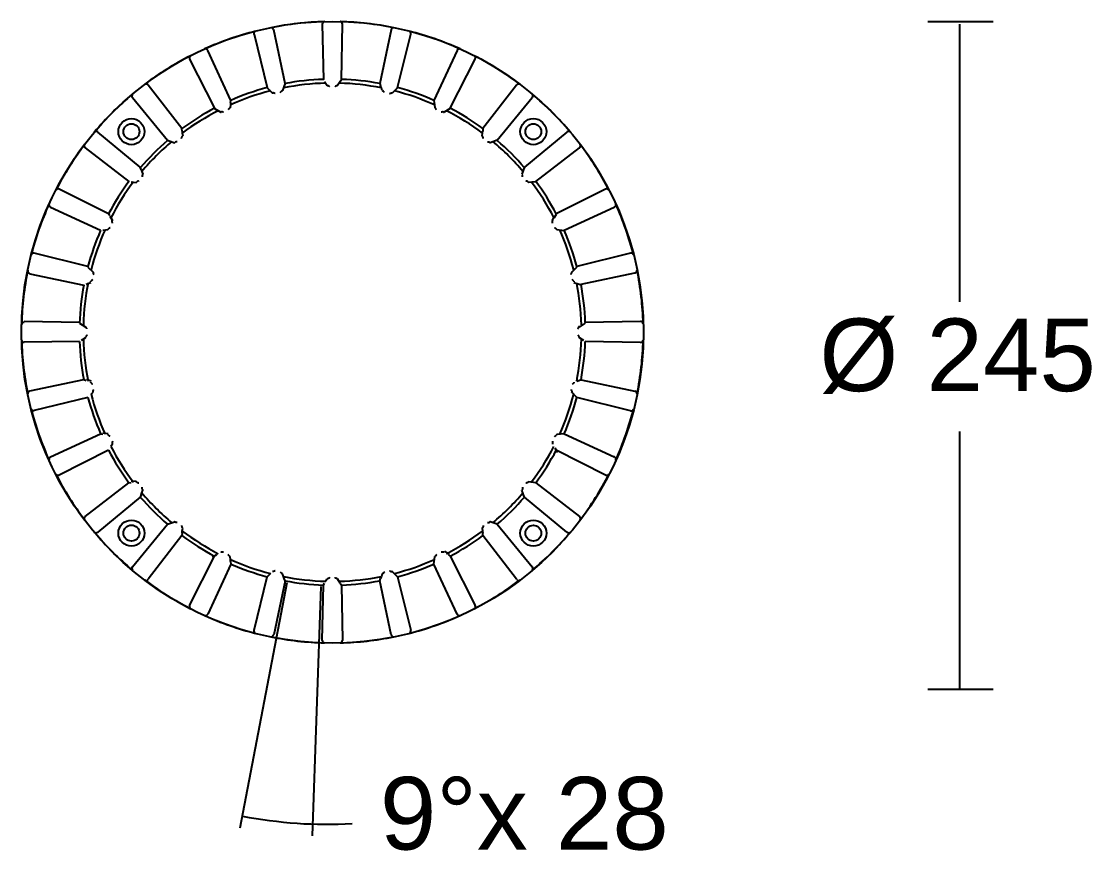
# Model space of a CAD drawing. Extents: x 30 to 163, y 59 to 282.
# Drawn here: x 59.8 to 163.3, y 202 to 282.2 of the extents above; entities that cross this region are included whole.
import ezdxf

# ---------------------------------------------------------------- set-up
doc = ezdxf.new("R2010")
doc.units = 0
doc.layers.add('LIVELLO_1', color=160, linetype='Continuous')
doc.styles.add('STD', font='txt')

# ---------------------------------------------------------------- blocks, each defined once
blk = doc.blocks.new('AI9-BLK1')
at = {"layer": 'LIVELLO_1', "color": 7}
for p, q in [((-13.38, 111.9), (-13.37, 111.89)), ((-12.27, 106.68), (-13.37, 111.89)), ((-6.72, 112.42), (-6.72, 112.43)), ((-2.01, 111.9), (-2.02, 111.89)), ((56.2, 112.66), (49.88, 112.66)), ((52.95, 112.43), (52.95, 85.56)), ((-15.27, 111.45), (-14, 106.29)), ((-1.39, 106.29), (-0.11, 111.45)), ((-0.11, 111.47), (-0.11, 111.45)), ((-19.74, 109.89), (-19.75, 109.91)), ((6.11, 109.05), (6.12, 109.07)), ((-12.27, 106.68), (-12.35, 106.46)), ((-8.45, 106.89), (-8.2, 106.48)), ((-6.93, 106.89), (-7.19, 106.48)), ((-6.93, 106.89), (-6.81, 107.08)), ((-25.52, 106.55), (-25.51, 106.54)), ((-14, 106.27), (-13.49, 105.77)), ((-12.42, 106.26), (-12.51, 106.01)), ((-12.35, 106.46), (-12.42, 106.26)), ((-2.96, 106.26), (-3.04, 106.46)), ((-2.87, 106.01), (-2.96, 106.26)), ((-1.39, 106.28), (-1.9, 105.76)), ((-27.03, 105.33), (-23.63, 101.22)), ((-17.56, 104.63), (-17.59, 104.35)), ((-17.54, 104.84), (-17.56, 104.63)), ((-17.54, 104.84), (-17.51, 105.06)), ((2.17, 104.63), (2.2, 104.35)), ((8.24, 101.22), (11.64, 105.33)), ((11.65, 105.34), (11.64, 105.33)), ((-19.1, 104.28), (-18.49, 103.9)), ((3.71, 104.28), (3.11, 103.9)), ((-30.38, 101.99), (-30.39, 102)), ((-22.23, 102.09), (-22.21, 101.89)), ((-22.21, 101.89), (-22.17, 101.61)), ((6.79, 101.61), (6.82, 101.89)), ((6.82, 101.89), (6.84, 102.09)), ((15, 102), (14.99, 101.99)), ((-23.63, 101.2), (-22.96, 100.96)), ((8.24, 101.2), (7.57, 100.96)), ((16.21, 100.47), (16.22, 100.48)), ((-26.19, 98.38), (-26.12, 98.18)), ((-26.12, 98.18), (-26.03, 97.92)), ((10.73, 98.18), (10.64, 97.92)), ((-34.13, 96.47), (-34.11, 96.46)), ((-27.14, 97.16), (-26.66, 97.1)), ((11.98, 97.19), (11.27, 97.1)), ((18.73, 96.47), (13.96, 94.07)), ((-34.96, 94.71), (-30.11, 92.49)), ((14.72, 92.49), (19.57, 94.71)), ((19.59, 94.72), (19.57, 94.71)), ((-29.23, 93.84), (-28.97, 93.42)), ((13.58, 93.47), (13.73, 93.71)), ((13.96, 94.03), (13.73, 93.66)), ((-29.4, 92.52), (-29.9, 92.47)), ((14.72, 92.44), (14.01, 92.52)), ((-36.52, 90.26), (-36.54, 90.26)), ((-31.34, 88.92), (-30.84, 88.42)), ((15.96, 88.92), (15.45, 88.42)), ((21.57, 88.36), (21.59, 88.37)), ((-31.52, 87.28), (-31.06, 87.44)), ((15.67, 87.44), (16.35, 87.21)), ((-37.5, 83.58), (-37.49, 83.58)), ((-32.15, 83.57), (-37.49, 83.67)), ((-32.15, 83.5), (-31.55, 83.12)), ((16.76, 83.5), (16.16, 83.12)), ((22.1, 83.67), (16.76, 83.57)), ((22.11, 83.67), (22.1, 83.67)), ((-37.77, 82.62), (-37.77, 82.62)), ((-31.96, 81.86), (-31.55, 82.12)), ((16.16, 82.12), (16.58, 81.85)), ((22.38, 82.62), (22.38, 82.62)), ((-37.5, 81.65), (-37.49, 81.65)), ((-32.15, 81.74), (-37.49, 81.65)), ((22.1, 81.63), (16.76, 81.73)), ((22.11, 81.63), (22.1, 81.63)), ((-31.74, 78.04), (-31.52, 77.97)), ((-31.03, 77.89), (-31.49, 78.05)), ((15.93, 77.89), (16.39, 78.06)), ((16.35, 78.03), (21.57, 76.93)), ((-31.03, 76.63), (-30.84, 76.82)), ((15.96, 76.32), (15.45, 76.82)), ((21.57, 76.93), (21.59, 76.93)), ((-31.34, 76.32), (-36.52, 75.04)), ((-36.52, 75.04), (-36.54, 75.04)), ((-29.39, 72.81), (-29.88, 72.87)), ((14.72, 72.8), (14.01, 72.72)), ((14.72, 72.8), (19.57, 70.57)), ((52.95, 73.02), (52.95, 48.19)), ((-29.12, 71.59), (-28.97, 71.82)), ((-34.97, 70.57), (-34.96, 70.58)), ((-29.35, 71.21), (-34.11, 68.81)), ((14.11, 70.98), (13.84, 71.41)), ((18.73, 68.81), (13.96, 71.21)), ((19.59, 70.56), (19.57, 70.57)), ((-34.13, 68.8), (-34.11, 68.81)), ((18.74, 68.8), (18.73, 68.81)), ((-27.37, 68.06), (-27.14, 68.08)), ((-26.66, 68.23), (-27.15, 68.17)), ((-26.12, 67.09), (-26.03, 67.35)), ((10.73, 67.09), (10.64, 67.35)), ((11.98, 68.06), (11.27, 68.14)), ((11.98, 68.06), (16.21, 64.81)), ((-26.19, 66.89), (-26.12, 67.09)), ((-23.63, 64.05), (-22.96, 64.29)), ((8.24, 64.05), (7.57, 64.29)), ((16.21, 64.81), (16.22, 64.79)), ((-30.38, 63.28), (-30.39, 63.27)), ((-27.03, 59.94), (-23.63, 64.05)), ((-22.23, 63.17), (-22.21, 63.38)), ((-22.21, 63.38), (-22.17, 63.66)), ((6.79, 63.66), (6.82, 63.38)), ((6.82, 63.38), (6.84, 63.17)), ((8.24, 64.05), (11.64, 59.93)), ((15, 63.27), (14.99, 63.28)), ((-19.28, 60.86), (-18.86, 61.12)), ((3.15, 61.43), (3.57, 61.16)), ((3.52, 61.08), (3.71, 60.97)), ((-17.51, 60.2), (-19.74, 55.36)), ((-17.56, 60.64), (-17.59, 60.91)), ((-17.54, 60.43), (-17.56, 60.64)), ((-17.54, 60.43), (-17.51, 60.2)), ((2.17, 60.64), (2.2, 60.91)), ((3.71, 60.97), (6.11, 56.2)), ((-27.04, 59.92), (-27.03, 59.94)), ((-13.69, 59.28), (-14, 58.97)), ((-12.42, 58.99), (-12.51, 59.26)), ((-2.87, 59.26), (-2.96, 58.99)), ((-1.39, 58.97), (-1.9, 59.48)), ((11.65, 59.92), (11.64, 59.93)), ((-25.52, 58.71), (-25.51, 58.72)), ((-12.09, 58.38), (-16.63, 34.64)), ((-15.27, 53.79), (-14, 58.97)), ((-12.27, 58.58), (-13.37, 53.36)), ((-12.35, 58.79), (-12.42, 58.99)), ((-12.27, 58.58), (-12.35, 58.79)), ((-8.82, 58.03), (-9.65, 33.89)), ((-8.57, 58.17), (-8.45, 58.35)), ((-8.34, 58.53), (-8.2, 58.77)), ((-6.93, 58.35), (-7.19, 58.77)), ((-6.93, 58.35), (-6.81, 58.16)), ((-6.81, 58.16), (-6.72, 52.83)), ((-2.96, 58.99), (-3.04, 58.79)), ((-1.39, 58.97), (-0.11, 53.79)), ((10.13, 58.71), (10.12, 58.72)), ((6.11, 56.2), (6.12, 56.19)), ((-19.74, 55.36), (-19.75, 55.34)), ((-15.28, 53.78), (-15.27, 53.79)), ((-13.38, 53.35), (-13.37, 53.36)), ((-6.72, 52.83), (-6.72, 52.81)), ((-2.01, 53.35), (-2.02, 53.36)), ((-0.11, 53.78), (-0.11, 53.79)), ((56.2, 48.07), (49.88, 48.07))]:
    blk.add_line(p, q, dxfattribs=at)
for points in [[(-2.02, 111.89), (-3.11, 106.68), (-3.04, 106.46)], [(-22.23, 102.09), (-22.25, 102.32), (-25.51, 106.54)], [(10.12, 106.54), (6.87, 102.32), (6.84, 102.09)], [(2.12, 105.06), (2.15, 104.84), (2.17, 104.63)], [(-26.19, 98.38), (-26.27, 98.59), (-30.38, 101.99)], [(14.99, 101.99), (10.88, 98.59), (10.8, 98.38), (10.73, 98.18)], [(-29.23, 93.88), (-29.35, 94.07), (-34.11, 96.46)], [(-36.97, 76.94), (-36.96, 76.94), (-31.74, 78.04)], [(21.15, 75.03), (21.14, 75.03), (15.96, 76.31)], [(-34.96, 70.57), (-30.11, 72.8), (-29.89, 72.77)], [(-31.61, 64.79), (-31.59, 64.81), (-27.37, 68.06)], [(-26.19, 66.89), (-26.27, 66.68), (-30.38, 63.28)], [(14.99, 63.28), (10.88, 66.68), (10.8, 66.89), (10.73, 67.09)], [(-22.23, 63.17), (-22.25, 62.95), (-25.51, 58.72)], [(10.12, 58.72), (6.87, 62.95), (6.84, 63.17)], [(-21.51, 56.19), (-21.5, 56.2), (-19.1, 60.97)], [(2.12, 60.2), (2.15, 60.43), (2.17, 60.64)], [(4.36, 55.34), (4.36, 55.36), (2.12, 60.2)], [(-8.67, 52.81), (-8.67, 52.83), (-8.57, 58.16)], [(-2.02, 53.36), (-3.11, 58.58), (-3.04, 58.79)]]:
    blk.add_lwpolyline(points, dxfattribs=at)
for centre, radius in [((-7.69, 82.62), 30.08), ((-27.13, 102.03), 1.26), ((-27.13, 102.03), 0.769), ((11.74, 102.03), 1.26), ((11.74, 102.03), 0.767), ((-27.13, 63.19), 1.26), ((11.74, 63.19), 1.26), ((-27.13, 63.19), 0.769), ((11.74, 63.19), 0.767)]:
    blk.add_circle(centre, radius, dxfattribs=at)
for points in [[(-8.45, 112.68), (-10.19, 112.63), (-11.93, 112.43), (-13.64, 112.09)], [(-13.38, 111.9), (-13.41, 112.02), (-13.52, 112.1), (-13.64, 112.09)], [(-8.45, 112.68), (-8.57, 112.66), (-8.66, 112.55), (-8.67, 112.43)], [(-1.74, 112.09), (-3.46, 112.43), (-5.19, 112.63), (-6.94, 112.68)], [(-6.72, 112.43), (-6.72, 112.55), (-6.82, 112.66), (-6.94, 112.68)], [(-1.74, 112.09), (-1.87, 112.1), (-1.98, 112.02), (-2.01, 111.9)], [(-15.12, 111.75), (-16.81, 111.32), (-18.46, 110.75), (-20.05, 110.03)], [(-0.11, 111.47), (-0.09, 111.59), (-0.15, 111.71), (-0.27, 111.76)], [(4.66, 110.03), (3.07, 110.75), (1.42, 111.32), (-0.27, 111.75)], [(-19.75, 109.91), (-19.81, 110.02), (-19.93, 110.07), (-20.05, 110.03)], [(4.66, 110.03), (4.55, 110.07), (4.42, 110.02), (4.36, 109.91)], [(-21.41, 109.38), (-22.97, 108.58), (-24.45, 107.66), (-25.84, 106.61)], [(-21.42, 109.38), (-21.52, 109.31), (-21.55, 109.18), (-21.5, 109.07)], [(10.45, 106.61), (9.06, 107.66), (7.58, 108.58), (6.03, 109.38)], [(6.12, 109.07), (6.17, 109.18), (6.13, 109.31), (6.03, 109.38)], [(-25.52, 106.55), (-25.6, 106.64), (-25.73, 106.67), (-25.84, 106.61)], [(-8.34, 106.72), (-9.71, 106.69), (-11.08, 106.53), (-12.42, 106.26)], [(-2.96, 106.26), (-4.31, 106.53), (-5.67, 106.69), (-7.04, 106.72)], [(-27.02, 105.66), (-28.36, 104.54), (-29.6, 103.31), (-30.72, 101.98)], [(-13.69, 105.98), (-15.01, 105.64), (-16.31, 105.18), (-17.56, 104.63)], [(-13.49, 105.78), (-13.47, 105.78), (-13.46, 105.78), (-13.44, 105.78)], [(-12.56, 105.98), (-12.54, 105.99), (-12.53, 105.99), (-12.51, 106)], [(-8.2, 106.49), (-8.18, 106.48), (-8.16, 106.48), (-8.14, 106.48)], [(-7.25, 106.48), (-7.22, 106.48), (-7.21, 106.48), (-7.19, 106.49)], [(-2.87, 106), (-2.86, 105.99), (-2.85, 105.99), (-2.83, 105.98)], [(-1.95, 105.78), (-1.93, 105.78), (-1.92, 105.78), (-1.9, 105.78)], [(2.17, 104.63), (0.92, 105.18), (-0.37, 105.64), (-1.7, 105.98)], [(15.33, 101.98), (14.21, 103.31), (12.97, 104.54), (11.63, 105.66)], [(11.65, 105.34), (11.72, 105.44), (11.72, 105.57), (11.64, 105.66)], [(-18.73, 104.06), (-19.95, 103.44), (-21.11, 102.71), (-22.21, 101.89)], [(-18.49, 103.92), (-18.48, 103.92), (-18.46, 103.92), (-18.44, 103.93)], [(-17.63, 104.32), (-17.62, 104.32), (-17.6, 104.34), (-17.59, 104.35)], [(2.2, 104.35), (2.22, 104.34), (2.23, 104.32), (2.24, 104.32)], [(3.06, 103.93), (3.07, 103.92), (3.09, 103.92), (3.11, 103.92)], [(6.82, 101.89), (5.72, 102.71), (4.56, 103.44), (3.34, 104.06)], [(-30.39, 102), (-30.49, 102.07), (-30.63, 102.06), (-30.72, 101.98)], [(-22.21, 101.57), (-22.19, 101.58), (-22.18, 101.59), (-22.17, 101.61)], [(6.79, 101.61), (6.79, 101.59), (6.8, 101.58), (6.82, 101.57)], [(15.33, 101.98), (15.24, 102.06), (15.1, 102.07), (15, 102)], [(-31.66, 100.8), (-32.71, 99.41), (-33.64, 97.93), (-34.44, 96.38)], [(-31.66, 100.8), (-31.72, 100.69), (-31.7, 100.55), (-31.61, 100.48)], [(-23.63, 101.17), (-24.58, 100.36), (-25.46, 99.49), (-26.27, 98.54)], [(-23.22, 101.08), (-24.27, 100.2), (-25.24, 99.23), (-26.12, 98.18)], [(-22.96, 100.99), (-22.94, 100.99), (-22.92, 101), (-22.91, 101.01)], [(7.52, 101.01), (7.54, 101), (7.55, 100.99), (7.57, 100.99)], [(10.73, 98.18), (9.85, 99.23), (8.88, 100.2), (7.83, 101.08)], [(10.88, 98.54), (10.07, 99.49), (9.19, 100.36), (8.24, 101.17)], [(16.22, 100.48), (16.31, 100.55), (16.34, 100.69), (16.28, 100.8)], [(19.05, 96.38), (18.26, 97.93), (17.33, 99.41), (16.27, 100.8)], [(-26.05, 97.87), (-26.04, 97.89), (-26.03, 97.9), (-26.03, 97.92)], [(10.64, 97.92), (10.65, 97.9), (10.65, 97.89), (10.67, 97.87)], [(-34.13, 96.47), (-34.24, 96.52), (-34.37, 96.48), (-34.44, 96.38)], [(-26.93, 97.17), (-27.76, 96.08), (-28.49, 94.92), (-29.12, 93.7)], [(-26.66, 97.14), (-26.64, 97.15), (-26.62, 97.16), (-26.61, 97.17)], [(11.22, 97.17), (11.24, 97.16), (11.25, 97.15), (11.27, 97.14)], [(13.73, 93.71), (13.1, 94.92), (12.37, 96.08), (11.54, 97.17)], [(-35.1, 95.02), (-35.81, 93.44), (-36.4, 91.79), (-36.82, 90.1)], [(19.59, 94.72), (19.7, 94.78), (19.75, 94.91), (19.71, 95.02)], [(21.44, 90.1), (21, 91.79), (20.43, 93.44), (19.71, 95.02)], [(-28.98, 93.42), (-28.97, 93.43), (-28.97, 93.45), (-28.97, 93.47)], [(13.58, 93.47), (13.58, 93.45), (13.58, 93.43), (13.59, 93.42)], [(-29.68, 92.54), (-30.24, 91.29), (-30.69, 90), (-31.03, 88.67)], [(-29.4, 92.57), (-29.39, 92.58), (-29.38, 92.59), (-29.37, 92.61)], [(13.98, 92.61), (13.99, 92.59), (14, 92.58), (14.01, 92.57)], [(15.64, 88.67), (15.3, 90), (14.85, 91.29), (14.29, 92.54)], [(-36.54, 90.26), (-36.66, 90.28), (-36.78, 90.21), (-36.82, 90.1)], [(21.44, 90.1), (21.39, 90.21), (21.27, 90.28), (21.15, 90.26)], [(-37.16, 88.63), (-37.5, 86.92), (-37.7, 85.19), (-37.75, 83.45)], [(-37.16, 88.56), (-37.17, 88.43), (-37.09, 88.32), (-36.97, 88.29)], [(-30.83, 88.42), (-30.83, 88.44), (-30.83, 88.46), (-30.84, 88.48)], [(15.45, 88.48), (15.44, 88.46), (15.44, 88.44), (15.45, 88.42)], [(21.59, 88.37), (21.7, 88.4), (21.78, 88.51), (21.77, 88.63)], [(22.36, 83.45), (22.32, 85.19), (22.12, 86.92), (21.77, 88.63)], [(-31.32, 87.41), (-31.59, 86.07), (-31.74, 84.71), (-31.78, 83.34)], [(-31.06, 87.5), (-31.05, 87.52), (-31.04, 87.53), (-31.04, 87.55)], [(15.65, 87.55), (15.65, 87.53), (15.66, 87.52), (15.67, 87.5)], [(16.39, 83.34), (16.36, 84.71), (16.2, 86.07), (15.93, 87.41)], [(-37.5, 83.58), (-37.63, 83.58), (-37.73, 83.49), (-37.75, 83.37)], [(-31.53, 83.14), (-31.53, 83.16), (-31.54, 83.18), (-31.54, 83.19)], [(16.16, 83.19), (16.15, 83.18), (16.14, 83.16), (16.14, 83.14)], [(22.36, 83.45), (22.34, 83.57), (22.24, 83.66), (22.11, 83.67)], [(-37.75, 81.87), (-37.73, 81.75), (-37.63, 81.65), (-37.5, 81.65)], [(-37.75, 81.86), (-37.7, 80.11), (-37.5, 78.37), (-37.16, 76.66)], [(-31.78, 81.98), (-31.74, 80.61), (-31.59, 79.24), (-31.32, 77.89)], [(-31.54, 82.12), (-31.54, 82.14), (-31.53, 82.15), (-31.53, 82.17)], [(15.93, 77.88), (16.2, 79.23), (16.36, 80.59), (16.39, 81.96)], [(16.14, 82.16), (16.14, 82.14), (16.15, 82.12), (16.16, 82.11)], [(21.77, 76.66), (22.12, 78.37), (22.32, 80.11), (22.36, 81.86)], [(22.11, 81.64), (22.24, 81.64), (22.34, 81.73), (22.36, 81.85)], [(-32.15, 81.74), (-32.11, 80.5), (-31.97, 79.26), (-31.74, 78.04)], [(16.35, 78.03), (16.58, 79.25), (16.72, 80.49), (16.76, 81.73)], [(-31.04, 77.76), (-31.04, 77.77), (-31.05, 77.79), (-31.06, 77.8)], [(15.67, 77.79), (15.66, 77.78), (15.65, 77.76), (15.65, 77.75)], [(-36.97, 76.94), (-37.09, 76.91), (-37.17, 76.8), (-37.16, 76.67)], [(-31.03, 76.63), (-30.69, 75.3), (-30.24, 74.01), (-29.68, 72.76)], [(14.29, 72.75), (14.85, 73.99), (15.3, 75.3), (15.64, 76.62)], [(15.45, 76.87), (15.44, 76.85), (15.44, 76.83), (15.45, 76.82)], [(21.77, 76.66), (21.78, 76.78), (21.7, 76.9), (21.59, 76.93)], [(-31.34, 76.32), (-31.02, 75.12), (-30.61, 73.94), (-30.11, 72.81)], [(14.72, 72.8), (15.22, 73.94), (15.63, 75.11), (15.96, 76.31)], [(-36.82, 75.2), (-36.78, 75.09), (-36.66, 75.02), (-36.54, 75.04)], [(-36.82, 75.19), (-36.4, 73.5), (-35.81, 71.85), (-35.1, 70.25)], [(19.71, 70.25), (20.43, 71.85), (21, 73.5), (21.44, 75.19)], [(21.15, 75.03), (21.27, 75.01), (21.39, 75.07), (21.44, 75.19)], [(-29.37, 72.68), (-29.38, 72.69), (-29.39, 72.71), (-29.4, 72.72)], [(14.01, 72.72), (14, 72.71), (13.99, 72.69), (13.98, 72.68)], [(-29.12, 71.58), (-28.49, 70.36), (-27.76, 69.2), (-26.93, 68.11)], [(-28.97, 71.81), (-28.97, 71.83), (-28.97, 71.85), (-28.98, 71.87)], [(11.54, 68.11), (12.37, 69.2), (13.1, 70.36), (13.73, 71.58)], [(13.59, 71.87), (13.58, 71.85), (13.58, 71.83), (13.58, 71.81)], [(-34.97, 70.57), (-35.08, 70.51), (-35.14, 70.38), (-35.1, 70.27)], [(-29.35, 71.21), (-28.77, 70.11), (-28.1, 69.05), (-27.37, 68.06)], [(11.98, 68.06), (12.72, 69.05), (13.38, 70.11), (13.96, 71.21)], [(19.71, 70.25), (19.75, 70.37), (19.7, 70.5), (19.59, 70.56)], [(-34.44, 68.9), (-33.64, 67.34), (-32.71, 65.86), (-31.66, 64.47)], [(-34.44, 68.9), (-34.37, 68.8), (-34.24, 68.76), (-34.13, 68.8)], [(16.27, 64.47), (17.33, 65.86), (18.26, 67.34), (19.05, 68.9)], [(18.74, 68.8), (18.85, 68.76), (18.99, 68.8), (19.05, 68.9)], [(-26.03, 67.35), (-26.03, 67.37), (-26.04, 67.39), (-26.05, 67.4)], [(11.27, 68.14), (11.25, 68.13), (11.24, 68.12), (11.22, 68.11)], [(-26.27, 66.68), (-25.46, 65.74), (-24.58, 64.86), (-23.63, 64.05)], [(-26.12, 67.09), (-25.24, 66.04), (-24.27, 65.07), (-23.22, 64.19)], [(7.83, 64.19), (8.88, 65.07), (9.85, 66.04), (10.73, 67.09)], [(8.24, 64.05), (9.19, 64.86), (10.07, 65.74), (10.88, 66.68)], [(-31.61, 64.79), (-31.7, 64.71), (-31.72, 64.58), (-31.66, 64.47)], [(7.57, 64.28), (7.55, 64.28), (7.54, 64.27), (7.52, 64.26)], [(16.28, 64.47), (16.34, 64.58), (16.31, 64.71), (16.22, 64.79)], [(-30.72, 63.29), (-29.6, 61.95), (-28.36, 60.72), (-27.02, 59.6)], [(-30.72, 63.29), (-30.63, 63.21), (-30.49, 63.2), (-30.39, 63.27)], [(-22.17, 63.66), (-22.18, 63.68), (-22.19, 63.69), (-22.21, 63.7)], [(-22.21, 63.38), (-21.11, 62.56), (-19.95, 61.83), (-18.73, 61.2)], [(3.34, 61.2), (4.56, 61.83), (5.72, 62.56), (6.82, 63.38)], [(11.63, 59.6), (12.97, 60.72), (14.21, 61.95), (15.33, 63.29)], [(15, 63.27), (15.1, 63.2), (15.24, 63.21), (15.33, 63.29)], [(-22.25, 62.95), (-21.25, 62.21), (-20.2, 61.54), (-19.1, 60.97)], [(3.71, 60.97), (4.81, 61.54), (5.87, 62.21), (6.87, 62.95)], [(3.11, 61.35), (3.09, 61.35), (3.07, 61.34), (3.06, 61.34)], [(-17.59, 60.91), (-17.6, 60.93), (-17.62, 60.94), (-17.63, 60.94)], [(-17.56, 60.64), (-16.31, 60.08), (-15.01, 59.62), (-13.69, 59.28)], [(-17.51, 60.2), (-16.37, 59.7), (-15.2, 59.29), (-14, 58.97)], [(-1.7, 59.28), (-0.37, 59.62), (0.92, 60.08), (2.17, 60.64)], [(-1.39, 58.97), (-0.19, 59.29), (0.98, 59.7), (2.12, 60.2)], [(2.24, 60.94), (2.23, 60.94), (2.22, 60.93), (2.2, 60.91)], [(-27.04, 59.92), (-27.12, 59.82), (-27.11, 59.68), (-27.02, 59.59)], [(-13.44, 59.48), (-13.46, 59.48), (-13.47, 59.48), (-13.49, 59.48)], [(-12.51, 59.26), (-12.53, 59.27), (-12.54, 59.27), (-12.56, 59.28)], [(-1.9, 59.48), (-1.92, 59.48), (-1.93, 59.48), (-1.95, 59.48)], [(11.64, 59.59), (11.72, 59.68), (11.72, 59.82), (11.65, 59.92)], [(-25.84, 58.65), (-25.73, 58.59), (-25.6, 58.61), (-25.52, 58.71)], [(-25.84, 58.66), (-24.45, 57.6), (-22.97, 56.67), (-21.41, 55.87)], [(-12.42, 58.99), (-11.08, 58.72), (-9.71, 58.57), (-8.34, 58.53)], [(-12.27, 58.58), (-11.05, 58.35), (-9.82, 58.21), (-8.57, 58.16)], [(-7.19, 58.77), (-7.21, 58.78), (-7.22, 58.78), (-7.25, 58.78)], [(-7.04, 58.53), (-5.67, 58.57), (-4.31, 58.72), (-2.96, 58.99)], [(-6.81, 58.16), (-5.57, 58.21), (-4.33, 58.35), (-3.11, 58.58)], [(6.03, 55.87), (7.58, 56.67), (9.06, 57.6), (10.45, 58.66)], [(10.13, 58.71), (10.21, 58.61), (10.35, 58.59), (10.45, 58.65)], [(-21.5, 56.18), (-21.55, 56.07), (-21.52, 55.94), (-21.42, 55.87)], [(6.03, 55.87), (6.13, 55.94), (6.17, 56.07), (6.12, 56.18)], [(-20.05, 55.22), (-19.93, 55.18), (-19.81, 55.23), (-19.75, 55.34)], [(-20.05, 55.22), (-18.46, 54.5), (-16.81, 53.92), (-15.12, 53.49)], [(-0.27, 53.49), (1.42, 53.92), (3.07, 54.5), (4.66, 55.22)], [(4.36, 55.34), (4.42, 55.23), (4.55, 55.18), (4.66, 55.22)], [(-15.28, 53.78), (-15.3, 53.66), (-15.23, 53.53), (-15.12, 53.49)], [(-13.64, 53.16), (-13.52, 53.14), (-13.41, 53.23), (-13.38, 53.35)], [(-13.64, 53.16), (-11.93, 52.81), (-10.19, 52.61), (-8.45, 52.57)], [(-8.67, 52.81), (-8.66, 52.69), (-8.57, 52.59), (-8.45, 52.57)], [(-6.94, 52.57), (-5.19, 52.61), (-3.46, 52.81), (-1.74, 53.16)], [(-6.94, 52.57), (-6.82, 52.59), (-6.72, 52.69), (-6.72, 52.81)], [(-2.01, 53.35), (-1.98, 53.23), (-1.87, 53.14), (-1.74, 53.16)], [(-0.27, 53.49), (-0.15, 53.53), (-0.09, 53.66), (-0.11, 53.78)], [(-16.39, 35.81), (-12.9, 35.14), (-9.34, 34.88), (-5.79, 35.08)]]:
    blk.add_open_spline(points, degree=3, dxfattribs=at)
for points, knots in [([(-8.67, 112.43), (-8.67, 112.43), (-8.67, 112.42), (-8.67, 112.42), (-8.67, 112.42), (-8.57, 107.09), (-8.57, 107.09), (-9.82, 107.05), (-11.05, 106.91), (-12.27, 106.68)], [0, 0, 0, 0, 1, 1, 1, 2, 2, 2, 3, 3, 3, 3]), ([(-3.11, 106.68), (-4.33, 106.91), (-5.57, 107.05), (-6.81, 107.09), (-6.81, 107.09), (-6.72, 112.42), (-6.72, 112.42)], [0, 0, 0, 0, 1, 1, 1, 2, 2, 2, 2]), ([(-15.12, 111.76), (-15.23, 111.71), (-15.3, 111.59), (-15.28, 111.47), (-15.28, 111.47), (-15.27, 111.45), (-15.27, 111.45)], [0, 0, 0, 0, 1, 1, 1, 2, 2, 2, 2]), ([(-14, 106.29), (-15.2, 105.97), (-16.37, 105.56), (-17.51, 105.06), (-17.51, 105.06), (-19.74, 109.89), (-19.74, 109.89)], [0, 0, 0, 0, 1, 1, 1, 2, 2, 2, 2]), ([(4.36, 109.91), (4.36, 109.91), (4.36, 109.89), (4.36, 109.89), (4.36, 109.89), (2.12, 105.06), (2.12, 105.06), (0.98, 105.56), (-0.19, 105.97), (-1.39, 106.29)], [0, 0, 0, 0, 1, 1, 1, 2, 2, 2, 3, 3, 3, 3]), ([(-21.51, 109.07), (-21.51, 109.07), (-21.5, 109.05), (-21.5, 109.05), (-21.5, 109.05), (-19.1, 104.3), (-19.1, 104.3), (-20.2, 103.72), (-21.25, 103.06), (-22.25, 102.32)], [0, 0, 0, 0, 1, 1, 1, 2, 2, 2, 3, 3, 3, 3]), ([(6.87, 102.32), (5.87, 103.06), (4.81, 103.72), (3.71, 104.3), (3.71, 104.3), (6.11, 109.05), (6.11, 109.05)], [0, 0, 0, 0, 1, 1, 1, 2, 2, 2, 2]), ([(10.45, 106.61), (10.35, 106.67), (10.21, 106.64), (10.13, 106.55), (10.13, 106.55), (10.12, 106.54), (10.12, 106.54)], [0, 0, 0, 0, 1, 1, 1, 2, 2, 2, 2]), ([(-27.02, 105.66), (-27.11, 105.57), (-27.12, 105.44), (-27.04, 105.34), (-27.04, 105.34), (-27.03, 105.33), (-27.03, 105.33)], [0, 0, 0, 0, 1, 1, 1, 2, 2, 2, 2]), ([(-13.22, 105.72), (-13.24, 105.73), (-13.27, 105.74), (-13.29, 105.75), (-13.32, 105.76), (-13.34, 105.77), (-13.36, 105.77), (-13.39, 105.78), (-13.41, 105.78), (-13.44, 105.78)], [0, 0, 0, 0, 1, 1, 1, 2, 2, 2, 3, 3, 3, 3]), ([(-12.73, 105.83), (-12.71, 105.85), (-12.7, 105.87), (-12.68, 105.89), (-12.66, 105.91), (-12.64, 105.92), (-12.62, 105.94), (-12.6, 105.96), (-12.58, 105.97), (-12.56, 105.98)], [0, 0, 0, 0, 1, 1, 1, 2, 2, 2, 3, 3, 3, 3]), ([(-7.95, 106.37), (-7.97, 106.38), (-7.99, 106.4), (-8.01, 106.41), (-8.03, 106.43), (-8.05, 106.44), (-8.07, 106.45), (-8.1, 106.46), (-8.12, 106.47), (-8.14, 106.48)], [0, 0, 0, 0, 1, 1, 1, 2, 2, 2, 3, 3, 3, 3]), ([(-7.25, 106.48), (-7.27, 106.47), (-7.29, 106.46), (-7.31, 106.45), (-7.34, 106.44), (-7.36, 106.43), (-7.38, 106.41), (-7.4, 106.4), (-7.42, 106.38), (-7.44, 106.37)], [0, 0, 0, 0, 1, 1, 1, 2, 2, 2, 3, 3, 3, 3]), ([(-2.66, 105.83), (-2.68, 105.85), (-2.69, 105.87), (-2.71, 105.89), (-2.73, 105.91), (-2.75, 105.92), (-2.76, 105.94), (-2.78, 105.96), (-2.8, 105.97), (-2.83, 105.98)], [0, 0, 0, 0, 1, 1, 1, 2, 2, 2, 3, 3, 3, 3]), ([(-2.17, 105.72), (-2.15, 105.73), (-2.12, 105.74), (-2.1, 105.75), (-2.07, 105.76), (-2.05, 105.77), (-2.02, 105.77), (-2, 105.78), (-1.97, 105.78), (-1.95, 105.78)], [0, 0, 0, 0, 1, 1, 1, 2, 2, 2, 3, 3, 3, 3]), ([(-18.22, 103.92), (-18.24, 103.92), (-18.27, 103.93), (-18.29, 103.93), (-18.32, 103.93), (-18.34, 103.94), (-18.37, 103.94), (-18.39, 103.94), (-18.42, 103.94), (-18.44, 103.93)], [0, 0, 0, 0, 1, 1, 1, 2, 2, 2, 3, 3, 3, 3]), ([(-17.63, 104.32), (-17.65, 104.3), (-17.67, 104.28), (-17.68, 104.26), (-17.7, 104.24), (-17.72, 104.22), (-17.73, 104.2), (-17.74, 104.18), (-17.75, 104.16), (-17.76, 104.14)], [0, 0, 0, 0, 1, 1, 1, 2, 2, 2, 3, 3, 3, 3]), ([(2.37, 104.14), (2.36, 104.16), (2.35, 104.18), (2.34, 104.2), (2.33, 104.22), (2.31, 104.24), (2.3, 104.26), (2.28, 104.28), (2.27, 104.3), (2.24, 104.32)], [0, 0, 0, 0, 1, 1, 1, 2, 2, 2, 3, 3, 3, 3]), ([(3.05, 103.93), (3.03, 103.94), (3, 103.94), (2.98, 103.94), (2.95, 103.94), (2.93, 103.93), (2.91, 103.93), (2.88, 103.93), (2.85, 103.92), (2.83, 103.92)], [0, 0, 0, 0, 1, 1, 1, 2, 2, 2, 3, 3, 3, 3]), ([(-22.29, 101.36), (-22.29, 101.39), (-22.28, 101.41), (-22.27, 101.43), (-22.26, 101.46), (-22.26, 101.48), (-22.24, 101.5), (-22.23, 101.53), (-22.22, 101.55), (-22.21, 101.57)], [0, 0, 0, 0, 1, 1, 1, 2, 2, 2, 3, 3, 3, 3]), ([(6.9, 101.36), (6.9, 101.39), (6.89, 101.41), (6.89, 101.43), (6.88, 101.46), (6.87, 101.48), (6.86, 101.5), (6.85, 101.53), (6.83, 101.55), (6.82, 101.57)], [0, 0, 0, 0, 1, 1, 1, 2, 2, 2, 3, 3, 3, 3]), ([(-31.61, 100.47), (-31.61, 100.47), (-31.59, 100.47), (-31.59, 100.47), (-31.59, 100.47), (-27.37, 97.22), (-27.37, 97.22), (-28.1, 96.22), (-28.77, 95.17), (-29.35, 94.07)], [0, 0, 0, 0, 1, 1, 1, 2, 2, 2, 3, 3, 3, 3]), ([(-22.69, 101.05), (-22.71, 101.05), (-22.74, 101.04), (-22.76, 101.04), (-22.79, 101.04), (-22.81, 101.04), (-22.84, 101.03), (-22.86, 101.03), (-22.89, 101.02), (-22.91, 101.01)], [0, 0, 0, 0, 1, 1, 1, 2, 2, 2, 3, 3, 3, 3]), ([(7.3, 101.05), (7.33, 101.05), (7.35, 101.04), (7.38, 101.04), (7.4, 101.04), (7.43, 101.04), (7.45, 101.03), (7.47, 101.03), (7.5, 101.02), (7.52, 101.01)], [0, 0, 0, 0, 1, 1, 1, 2, 2, 2, 3, 3, 3, 3]), ([(13.96, 94.07), (13.38, 95.17), (12.72, 96.22), (11.98, 97.22), (11.98, 97.22), (16.21, 100.47), (16.21, 100.47)], [0, 0, 0, 0, 1, 1, 1, 2, 2, 2, 2]), ([(-26.05, 97.87), (-26.06, 97.85), (-26.07, 97.83), (-26.08, 97.8), (-26.08, 97.78), (-26.08, 97.75), (-26.09, 97.73), (-26.09, 97.7), (-26.09, 97.68), (-26.09, 97.65)], [0, 0, 0, 0, 1, 1, 1, 2, 2, 2, 3, 3, 3, 3]), ([(10.7, 97.65), (10.7, 97.68), (10.7, 97.7), (10.7, 97.73), (10.7, 97.75), (10.69, 97.78), (10.69, 97.8), (10.68, 97.83), (10.68, 97.85), (10.67, 97.87)], [0, 0, 0, 0, 1, 1, 1, 2, 2, 2, 3, 3, 3, 3]), ([(-26.41, 97.26), (-26.43, 97.25), (-26.45, 97.25), (-26.48, 97.24), (-26.5, 97.23), (-26.53, 97.22), (-26.55, 97.21), (-26.57, 97.2), (-26.59, 97.19), (-26.61, 97.17)], [0, 0, 0, 0, 1, 1, 1, 2, 2, 2, 3, 3, 3, 3]), ([(11.22, 97.17), (11.21, 97.19), (11.18, 97.2), (11.16, 97.21), (11.14, 97.22), (11.12, 97.23), (11.09, 97.24), (11.07, 97.25), (11.04, 97.25), (11.02, 97.26)], [0, 0, 0, 0, 1, 1, 1, 2, 2, 2, 3, 3, 3, 3]), ([(19.05, 96.38), (18.99, 96.48), (18.85, 96.52), (18.74, 96.47), (18.74, 96.47), (18.73, 96.47), (18.73, 96.47)], [0, 0, 0, 0, 1, 1, 1, 2, 2, 2, 2]), ([(-35.1, 95.02), (-35.14, 94.91), (-35.08, 94.78), (-34.97, 94.72), (-34.97, 94.72), (-34.96, 94.71), (-34.96, 94.71)], [0, 0, 0, 0, 1, 1, 1, 2, 2, 2, 2]), ([(-28.96, 93.19), (-28.97, 93.22), (-28.97, 93.24), (-28.98, 93.27), (-28.98, 93.29), (-28.99, 93.32), (-28.99, 93.34), (-28.99, 93.37), (-28.99, 93.39), (-28.98, 93.42)], [0, 0, 0, 0, 1, 1, 1, 2, 2, 2, 3, 3, 3, 3]), ([(13.58, 93.19), (13.58, 93.22), (13.59, 93.24), (13.59, 93.27), (13.59, 93.29), (13.6, 93.32), (13.6, 93.34), (13.6, 93.37), (13.59, 93.39), (13.59, 93.42)], [0, 0, 0, 0, 1, 1, 1, 2, 2, 2, 3, 3, 3, 3]), ([(-30.11, 92.49), (-30.61, 91.35), (-31.02, 90.18), (-31.34, 88.98), (-31.34, 88.98), (-36.52, 90.26), (-36.52, 90.26)], [0, 0, 0, 0, 1, 1, 1, 2, 2, 2, 2]), ([(-29.18, 92.74), (-29.21, 92.73), (-29.23, 92.72), (-29.25, 92.7), (-29.27, 92.69), (-29.29, 92.68), (-29.31, 92.66), (-29.33, 92.65), (-29.35, 92.63), (-29.37, 92.61)], [0, 0, 0, 0, 1, 1, 1, 2, 2, 2, 3, 3, 3, 3]), ([(13.8, 92.74), (13.82, 92.73), (13.84, 92.72), (13.86, 92.7), (13.88, 92.69), (13.91, 92.68), (13.93, 92.66), (13.95, 92.65), (13.97, 92.63), (13.98, 92.61)], [0, 0, 0, 0, 1, 1, 1, 2, 2, 2, 3, 3, 3, 3]), ([(21.15, 90.26), (21.15, 90.26), (21.14, 90.26), (21.14, 90.26), (21.14, 90.26), (15.96, 88.98), (15.96, 88.98), (15.63, 90.18), (15.22, 91.35), (14.72, 92.49)], [0, 0, 0, 0, 1, 1, 1, 2, 2, 2, 3, 3, 3, 3]), ([(-36.97, 88.29), (-36.97, 88.29), (-36.96, 88.29), (-36.96, 88.29), (-36.96, 88.29), (-31.74, 87.19), (-31.74, 87.19), (-31.97, 85.97), (-32.11, 84.73), (-32.15, 83.49)], [0, 0, 0, 0, 1, 1, 1, 2, 2, 2, 3, 3, 3, 3]), ([(-30.83, 88.42), (-30.84, 88.4), (-30.83, 88.37), (-30.83, 88.35), (-30.82, 88.32), (-30.81, 88.3), (-30.8, 88.28), (-30.8, 88.25), (-30.79, 88.23), (-30.77, 88.21)], [0, 0, 0, 0, 1, 1, 1, 2, 2, 2, 3, 3, 3, 3]), ([(15.39, 88.21), (15.4, 88.23), (15.41, 88.25), (15.41, 88.28), (15.43, 88.3), (15.43, 88.32), (15.44, 88.35), (15.45, 88.37), (15.45, 88.4), (15.45, 88.42)], [0, 0, 0, 0, 1, 1, 1, 2, 2, 2, 3, 3, 3, 3]), ([(16.76, 83.57), (16.72, 84.81), (16.58, 86.05), (16.35, 87.27), (16.35, 87.27), (21.57, 88.36), (21.57, 88.36)], [0, 0, 0, 0, 1, 1, 1, 2, 2, 2, 2]), ([(-30.89, 87.72), (-30.91, 87.7), (-30.93, 87.69), (-30.94, 87.66), (-30.96, 87.65), (-30.98, 87.63), (-31, 87.61), (-31.01, 87.6), (-31.03, 87.57), (-31.03, 87.55)], [0, 0, 0, 0, 1, 1, 1, 2, 2, 2, 3, 3, 3, 3]), ([(15.65, 87.55), (15.64, 87.57), (15.62, 87.6), (15.61, 87.61), (15.59, 87.63), (15.57, 87.65), (15.55, 87.67), (15.54, 87.69), (15.52, 87.7), (15.5, 87.72)], [0, 0, 0, 0, 1, 1, 1, 2, 2, 2, 3, 3, 3, 3]), ([(-31.43, 82.94), (-31.44, 82.97), (-31.46, 82.99), (-31.47, 83.01), (-31.48, 83.03), (-31.5, 83.05), (-31.51, 83.07), (-31.52, 83.1), (-31.53, 83.12), (-31.53, 83.14)], [0, 0, 0, 0, 1, 1, 1, 2, 2, 2, 3, 3, 3, 3]), ([(16.04, 82.94), (16.05, 82.97), (16.07, 82.99), (16.08, 83.01), (16.1, 83.03), (16.11, 83.05), (16.12, 83.07), (16.13, 83.1), (16.14, 83.12), (16.14, 83.14)], [0, 0, 0, 0, 1, 1, 1, 2, 2, 2, 3, 3, 3, 3]), ([(-31.43, 82.37), (-31.44, 82.35), (-31.46, 82.33), (-31.47, 82.31), (-31.48, 82.29), (-31.5, 82.27), (-31.51, 82.24), (-31.52, 82.22), (-31.53, 82.2), (-31.53, 82.17)], [0, 0, 0, 0, 1, 1, 1, 2, 2, 2, 3, 3, 3, 3]), ([(16.04, 82.36), (16.05, 82.34), (16.07, 82.32), (16.08, 82.3), (16.1, 82.28), (16.11, 82.25), (16.12, 82.23), (16.13, 82.21), (16.14, 82.19), (16.14, 82.16)], [0, 0, 0, 0, 1, 1, 1, 2, 2, 2, 3, 3, 3, 3]), ([(-30.89, 77.59), (-30.91, 77.6), (-30.93, 77.62), (-30.94, 77.64), (-30.96, 77.66), (-30.98, 77.67), (-31, 77.69), (-31.01, 77.71), (-31.03, 77.73), (-31.03, 77.76)], [0, 0, 0, 0, 1, 1, 1, 2, 2, 2, 3, 3, 3, 3]), ([(15.65, 77.75), (15.64, 77.72), (15.62, 77.7), (15.61, 77.68), (15.59, 77.66), (15.57, 77.65), (15.55, 77.63), (15.54, 77.61), (15.52, 77.59), (15.5, 77.58)], [0, 0, 0, 0, 1, 1, 1, 2, 2, 2, 3, 3, 3, 3]), ([(-30.84, 76.82), (-30.83, 76.85), (-30.83, 76.86), (-30.83, 76.88), (-30.84, 76.9), (-30.83, 76.93), (-30.83, 76.96), (-30.82, 76.98), (-30.81, 77), (-30.8, 77.02), (-30.8, 77.05), (-30.79, 77.08), (-30.77, 77.09)], [0, 0, 0, 0, 1, 1, 1, 2, 2, 2, 3, 3, 3, 4, 4, 4, 4]), ([(15.39, 77.08), (15.4, 77.06), (15.41, 77.04), (15.41, 77.02), (15.43, 76.99), (15.43, 76.97), (15.44, 76.94), (15.45, 76.92), (15.45, 76.9), (15.45, 76.87)], [0, 0, 0, 0, 1, 1, 1, 2, 2, 2, 3, 3, 3, 3]), ([(-29.18, 72.55), (-29.21, 72.56), (-29.23, 72.57), (-29.25, 72.58), (-29.27, 72.59), (-29.29, 72.61), (-29.31, 72.62), (-29.33, 72.64), (-29.35, 72.66), (-29.37, 72.68)], [0, 0, 0, 0, 1, 1, 1, 2, 2, 2, 3, 3, 3, 3]), ([(13.8, 72.55), (13.82, 72.56), (13.84, 72.57), (13.86, 72.58), (13.88, 72.59), (13.91, 72.61), (13.93, 72.62), (13.95, 72.64), (13.97, 72.66), (13.98, 72.68)], [0, 0, 0, 0, 1, 1, 1, 2, 2, 2, 3, 3, 3, 3]), ([(-28.96, 72.09), (-28.97, 72.06), (-28.97, 72.04), (-28.98, 72.01), (-28.98, 71.99), (-28.99, 71.97), (-28.99, 71.94), (-28.99, 71.91), (-28.99, 71.89), (-28.98, 71.87)], [0, 0, 0, 0, 1, 1, 1, 2, 2, 2, 3, 3, 3, 3]), ([(13.58, 72.09), (13.58, 72.06), (13.59, 72.04), (13.59, 72.01), (13.59, 71.99), (13.6, 71.97), (13.6, 71.94), (13.6, 71.91), (13.59, 71.89), (13.59, 71.87)], [0, 0, 0, 0, 1, 1, 1, 2, 2, 2, 3, 3, 3, 3]), ([(-26.41, 68.02), (-26.43, 68.02), (-26.45, 68.03), (-26.48, 68.04), (-26.5, 68.05), (-26.53, 68.05), (-26.55, 68.06), (-26.57, 68.08), (-26.59, 68.08), (-26.61, 68.11), (-26.62, 68.12), (-26.64, 68.13), (-26.66, 68.14)], [0, 0, 0, 0, 1, 1, 1, 2, 2, 2, 3, 3, 3, 4, 4, 4, 4]), ([(-26.05, 67.4), (-26.06, 67.42), (-26.07, 67.45), (-26.08, 67.47), (-26.08, 67.5), (-26.08, 67.52), (-26.09, 67.55), (-26.09, 67.57), (-26.09, 67.6), (-26.09, 67.62)], [0, 0, 0, 0, 1, 1, 1, 2, 2, 2, 3, 3, 3, 3]), ([(10.7, 67.62), (10.7, 67.6), (10.7, 67.57), (10.7, 67.55), (10.7, 67.52), (10.69, 67.5), (10.69, 67.47), (10.68, 67.45), (10.68, 67.42), (10.67, 67.4), (10.65, 67.39), (10.65, 67.37), (10.64, 67.35)], [0, 0, 0, 0, 1, 1, 1, 2, 2, 2, 3, 3, 3, 4, 4, 4, 4]), ([(11.22, 68.11), (11.21, 68.08), (11.18, 68.08), (11.16, 68.06), (11.14, 68.05), (11.12, 68.05), (11.09, 68.04), (11.07, 68.03), (11.04, 68.02), (11.02, 68.02)], [0, 0, 0, 0, 1, 1, 1, 2, 2, 2, 3, 3, 3, 3]), ([(-22.69, 64.22), (-22.71, 64.22), (-22.74, 64.22), (-22.76, 64.22), (-22.79, 64.23), (-22.81, 64.23), (-22.84, 64.23), (-22.86, 64.24), (-22.89, 64.25), (-22.91, 64.26), (-22.92, 64.27), (-22.94, 64.28), (-22.96, 64.28)], [0, 0, 0, 0, 1, 1, 1, 2, 2, 2, 3, 3, 3, 4, 4, 4, 4]), ([(7.3, 64.22), (7.33, 64.22), (7.35, 64.22), (7.38, 64.22), (7.4, 64.23), (7.43, 64.23), (7.45, 64.23), (7.47, 64.24), (7.5, 64.25), (7.52, 64.26)], [0, 0, 0, 0, 1, 1, 1, 2, 2, 2, 3, 3, 3, 3]), ([(-22.29, 63.91), (-22.29, 63.88), (-22.28, 63.86), (-22.27, 63.83), (-22.26, 63.81), (-22.26, 63.79), (-22.24, 63.76), (-22.23, 63.74), (-22.22, 63.72), (-22.21, 63.7)], [0, 0, 0, 0, 1, 1, 1, 2, 2, 2, 3, 3, 3, 3]), ([(6.9, 63.91), (6.9, 63.88), (6.89, 63.86), (6.89, 63.83), (6.88, 63.81), (6.87, 63.79), (6.86, 63.76), (6.85, 63.74), (6.83, 63.72), (6.82, 63.7), (6.8, 63.69), (6.79, 63.68), (6.79, 63.66)], [0, 0, 0, 0, 1, 1, 1, 2, 2, 2, 3, 3, 3, 4, 4, 4, 4]), ([(-18.22, 61.35), (-18.24, 61.34), (-18.27, 61.34), (-18.29, 61.33), (-18.32, 61.33), (-18.34, 61.33), (-18.37, 61.33), (-18.39, 61.33), (-18.42, 61.33), (-18.44, 61.34), (-18.46, 61.34), (-18.48, 61.35), (-18.49, 61.35)], [0, 0, 0, 0, 1, 1, 1, 2, 2, 2, 3, 3, 3, 4, 4, 4, 4]), ([(-17.63, 60.95), (-17.65, 60.96), (-17.67, 60.98), (-17.68, 61), (-17.7, 61.02), (-17.72, 61.04), (-17.73, 61.06), (-17.74, 61.08), (-17.75, 61.1), (-17.76, 61.13)], [0, 0, 0, 0, 1, 1, 1, 2, 2, 2, 3, 3, 3, 3]), ([(2.37, 61.13), (2.36, 61.1), (2.35, 61.08), (2.34, 61.06), (2.33, 61.04), (2.31, 61.02), (2.3, 61), (2.28, 60.98), (2.27, 60.96), (2.24, 60.95)], [0, 0, 0, 0, 1, 1, 1, 2, 2, 2, 3, 3, 3, 3]), ([(3.05, 61.34), (3.03, 61.33), (3, 61.33), (2.98, 61.33), (2.95, 61.33), (2.93, 61.33), (2.91, 61.33), (2.88, 61.34), (2.85, 61.34), (2.83, 61.35)], [0, 0, 0, 0, 1, 1, 1, 2, 2, 2, 3, 3, 3, 3]), ([(-13.22, 59.54), (-13.24, 59.53), (-13.27, 59.52), (-13.29, 59.51), (-13.32, 59.5), (-13.34, 59.49), (-13.36, 59.49), (-13.39, 59.48), (-13.41, 59.48), (-13.44, 59.48)], [0, 0, 0, 0, 1, 1, 1, 2, 2, 2, 3, 3, 3, 3]), ([(-12.73, 59.43), (-12.71, 59.41), (-12.7, 59.39), (-12.68, 59.37), (-12.66, 59.35), (-12.64, 59.33), (-12.62, 59.32), (-12.6, 59.3), (-12.58, 59.29), (-12.56, 59.28)], [0, 0, 0, 0, 1, 1, 1, 2, 2, 2, 3, 3, 3, 3]), ([(-2.66, 59.43), (-2.68, 59.41), (-2.69, 59.39), (-2.71, 59.37), (-2.73, 59.35), (-2.75, 59.33), (-2.76, 59.32), (-2.78, 59.3), (-2.8, 59.29), (-2.83, 59.28), (-2.85, 59.27), (-2.86, 59.27), (-2.87, 59.26)], [0, 0, 0, 0, 1, 1, 1, 2, 2, 2, 3, 3, 3, 4, 4, 4, 4]), ([(-2.17, 59.54), (-2.15, 59.53), (-2.12, 59.52), (-2.1, 59.51), (-2.07, 59.5), (-2.05, 59.49), (-2.02, 59.49), (-2, 59.48), (-1.97, 59.48), (-1.95, 59.48)], [0, 0, 0, 0, 1, 1, 1, 2, 2, 2, 3, 3, 3, 3]), ([(-7.95, 58.89), (-7.97, 58.87), (-7.99, 58.86), (-8.01, 58.84), (-8.03, 58.83), (-8.05, 58.82), (-8.07, 58.81), (-8.1, 58.79), (-8.12, 58.79), (-8.14, 58.78), (-8.16, 58.78), (-8.18, 58.78), (-8.2, 58.77)], [0, 0, 0, 0, 1, 1, 1, 2, 2, 2, 3, 3, 3, 4, 4, 4, 4]), ([(-7.25, 58.78), (-7.27, 58.79), (-7.29, 58.79), (-7.31, 58.81), (-7.34, 58.82), (-7.36, 58.83), (-7.38, 58.84), (-7.4, 58.86), (-7.42, 58.87), (-7.44, 58.89)], [0, 0, 0, 0, 1, 1, 1, 2, 2, 2, 3, 3, 3, 3])]:
    blk.add_open_spline(points, degree=3, knots=knots, dxfattribs=at)
at = {"layer": 'LIVELLO_1', "color": 7, "char_height": 7.0276, "attachment_point": 1, "style": 'STD'}
for s, insert in [('\\fArial|b0|i0;\\H7.0276;\\C7;Ø 245', (39.4, 83.95)), ('\\fArial|b0|i0;\\H7.0276;\\C7;9°x 28', (-3.1, 39.6))]:
    blk.add_mtext(s, dxfattribs=dict(at, insert=insert))

msp = doc.modelspace()

# ---------------------------------------------------------------- block references
at = {"layer": 'LIVELLO_1', "color": 7}
msp.add_blockref('AI9-BLK1', (97.604292, 169.512478), dxfattribs=at)

doc.saveas('drawing.dxf')
